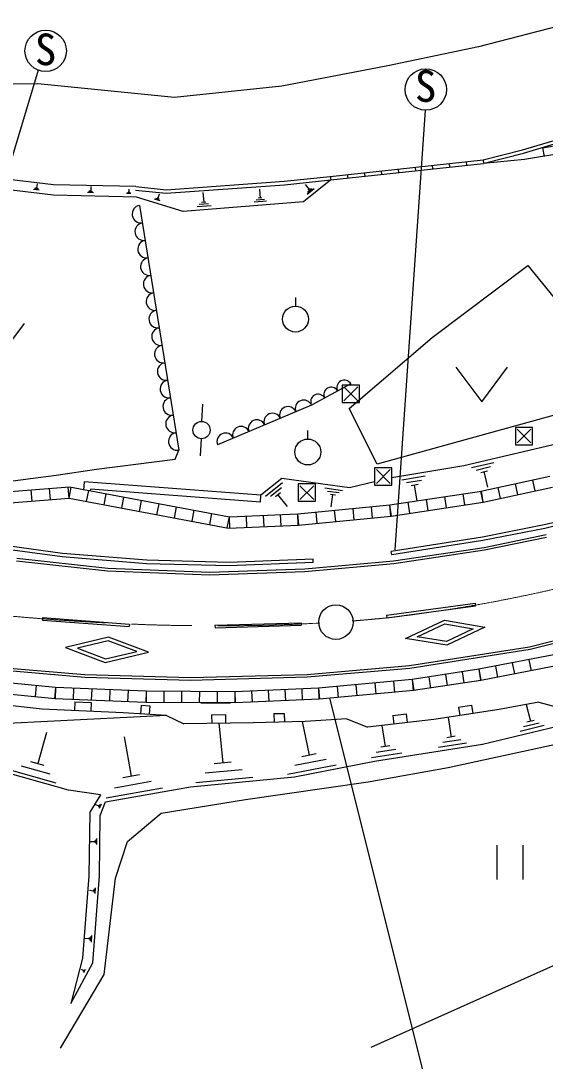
# Model space of a CAD drawing. Units: millimetres, scale not verified. Extents: x 40000 to 680000, y 20000 to 380000.
# Drawn here: x 160126 to 190531, y 241207 to 301530 of the extents above; entities that cross this region are included whole.
import ezdxf
from ezdxf.enums import TextEntityAlignment as Align

# ---------------------------------------------------------------- set-up
doc = ezdxf.new("R2010")
doc.units = ezdxf.units.MM
doc.header["$LTSCALE"] = 1000
doc.linetypes.add('CHAIN', pattern=[18.5, 12, -1.5, 3.5, -1.5])
for name, color, linetype, lineweight in [('M-BGD', 7, 'Continuous', 25), ('M-BMK', 2, 'CHAIN', 13), ('M-BMK-ROW', 30, 'Continuous', 25), ('M-BMK-SRVR', 3, 'Continuous', 25), ('M-STR-STRC', 7, 'Continuous', 25)]:
    doc.layers.add(name, color=color, linetype=linetype, lineweight=lineweight)
doc.styles.add('ＭＳ ゴシック', font='')
doc.styles.get('ＭＳ ゴシック').set_extended_font_data('MS Gothic')

msp = doc.modelspace()

# ---------------------------------------------------------------- linework, layer by layer
at = {"layer": 'M-BGD'}
for p, q in [((192514, 301530), (186668, 300026)), ((186668, 300026), (181411, 298924)), ((181411, 298924), (175259, 297737)), ((161116, 297868), (156612, 297856)), ((169033, 297082), (161116, 297868)), ((175259, 297737), (169033, 297082)), ((189223, 294046), (195564, 295948)), ((189277, 293854), (195621, 295757)), ((186938, 293460), (189223, 294046)), ((186988, 293267), (189277, 293854)), ((192172, 293951), (189325, 293485)), ((190383, 294165), (190953, 294258)), ((190383, 294165), (190464, 293672)), ((178072, 292504), (186938, 293460)), ((178094, 292305), (186959, 293262)), ((184968, 293248), (184989, 293049)), ((185953, 293354), (185974, 293155)), ((186938, 293460), (186959, 293262)), ((189325, 293485), (186959, 293262)), ((162026, 292024), (155853, 292762)), ((179057, 292610), (179079, 292412)), ((180042, 292717), (180064, 292518)), ((181027, 292823), (181049, 292624)), ((182012, 292929), (182034, 292730)), ((182998, 293035), (183019, 292837)), ((183983, 293142), (184004, 292943)), ((162030, 291413), (155946, 292144)), ((161067, 292074), (161037, 291844)), ((166793, 291914), (162026, 292024)), ((168546, 291534), (175414, 292026)), ((168549, 291735), (175397, 292225)), ((175397, 292225), (178072, 292504)), ((175414, 292026), (178093, 292305)), ((178093, 292305), (176514, 291040)), ((176607, 292034), (176837, 291754)), ((178072, 292504), (178094, 292305)), ((161197, 291714), (160857, 291754)), ((161147, 291774), (160927, 291804)), ((161087, 291834), (160987, 291844)), ((166840, 291300), (162030, 291413)), ((164347, 291564), (163997, 291574)), ((164287, 291614), (164057, 291624)), ((164227, 291664), (164117, 291674)), ((164177, 291914), (164177, 291674)), ((166507, 291514), (166257, 291514)), ((166467, 291554), (166307, 291554)), ((166417, 291584), (166347, 291594)), ((166387, 291764), (166387, 291594)), ((166772, 291715), (168546, 291534)), ((166793, 291914), (168549, 291735)), ((168147, 291474), (168077, 291244)), ((170687, 291584), (170737, 291014)), ((173957, 291764), (173997, 291254)), ((177137, 291794), (176727, 291464)), ((177017, 291794), (176757, 291584)), ((176897, 291794), (176777, 291704)), ((169546, 290475), (166840, 291300)), ((167014, 290827), (169285, 276635)), ((168207, 291094), (167877, 291194)), ((168167, 291164), (167957, 291224)), ((168127, 291224), (168027, 291254)), ((176514, 291040), (169546, 290475)), ((171157, 290804), (170347, 290744)), ((171007, 290914), (170477, 290874)), ((170857, 291024), (170607, 291004)), ((174377, 291074), (173657, 291014)), ((174247, 291174), (173777, 291134)), ((174107, 291264), (173887, 291244)), ((183970, 283170), (189518, 287345)), ((189518, 287345), (192557, 283611)), ((176051, 285486), (176051, 284986)), ((158839, 281989), (160339, 283989)), ((179163, 279060), (183970, 283170)), ((185351, 281444), (186851, 279444)), ((186851, 279444), (188351, 281444)), ((179263, 280474), (176983, 279240)), ((195639, 279936), (180784, 275831)), ((170626, 278301), (170671, 279300)), ((176983, 279240), (171539, 276947)), ((180784, 275831), (179163, 279060)), ((176770, 277274), (176770, 277774)), ((170578, 277302), (170526, 276303)), ((192314, 277256), (185822, 275725)), ((169079, 276105), (169285, 276635)), ((164508, 275536), (169079, 276105)), ((185822, 275725), (181642, 275027)), ((186267, 275624), (187547, 275924)), ((186537, 275484), (187367, 275684)), ((158673, 274734), (162168, 275194)), ((162168, 275194), (164508, 275536)), ((182217, 274924), (183567, 275144)), ((186800, 274256), (190809, 275121)), ((186807, 275344), (187187, 275434)), ((187207, 274494), (186997, 275394)), ((157510, 274083), (162957, 274504)), ((162921, 273849), (162871, 274497)), ((162921, 273849), (163041, 274488)), ((162957, 274504), (172217, 272768)), ((163808, 274800), (163755, 274313)), ((174047, 274028), (163808, 274800)), ((175264, 274990), (174047, 274028)), ((174307, 273974), (175297, 274764)), ((174597, 273964), (175247, 274474)), ((179185, 274442), (175264, 274990)), ((180642, 274798), (179185, 274442)), ((182487, 274764), (183367, 274904)), ((182757, 274594), (183157, 274664)), ((183117, 273684), (182957, 274634)), ((186937, 273620), (190957, 274488)), ((187939, 273837), (187802, 274472)), ((188942, 274053), (188805, 274688)), ((189944, 274269), (189807, 274904)), ((160777, 273683), (160727, 274332)), ((161849, 273766), (161799, 274414)), ((163941, 273658), (164061, 274297)), ((164164, 274372), (164152, 274269)), ((174017, 273629), (164164, 274372)), ((164960, 273467), (165080, 274106)), ((165980, 273276), (166100, 273915)), ((174017, 273629), (174047, 274028)), ((174887, 273954), (175187, 274184)), ((175587, 273374), (175037, 274074)), ((177757, 274444), (178777, 274304)), ((177917, 274264), (178577, 274174)), ((178077, 274084), (178377, 274044)), ((178127, 273354), (178227, 274064)), ((181524, 273458), (186840, 274263)), ((184811, 273298), (184713, 273941)), ((185874, 273459), (185776, 274102)), ((186937, 273620), (186800, 274256)), ((186937, 273620), (186840, 274263)), ((157398, 273422), (162921, 273849)), ((162921, 273849), (172171, 272115)), ((166999, 273085), (167119, 273723)), ((168019, 272893), (168139, 273532)), ((169039, 272702), (169158, 273341)), ((176185, 272944), (181524, 273458)), ((180518, 272708), (180456, 273355)), ((181586, 272811), (181524, 273458)), ((181621, 272815), (181524, 273458)), ((181604, 272812), (186937, 273620)), ((182685, 272976), (182587, 273619)), ((183748, 273137), (183650, 273780)), ((194678, 273318), (190477, 272297)), ((170058, 272511), (170178, 273150)), ((171078, 272320), (171197, 272959)), ((172097, 272129), (172217, 272768)), ((172217, 272768), (176185, 272944)), ((172246, 272118), (172217, 272768)), ((173238, 272162), (173209, 272812)), ((174230, 272206), (174201, 272856)), ((175221, 272250), (175193, 272900)), ((176213, 272294), (176185, 272944)), ((176247, 272297), (176185, 272944)), ((176230, 272295), (181604, 272812)), ((177315, 272399), (177252, 273046)), ((178383, 272502), (178320, 273149)), ((179451, 272605), (179388, 273252)), ((194734, 273126), (190515, 272101)), ((172171, 272115), (176230, 272295)), ((190477, 272297), (186887, 271600)), ((190515, 272101), (186922, 271403)), ((186887, 271600), (181602, 270763)), ((190585, 271718), (186984, 270977)), ((190615, 271571), (187011, 270829)), ((162528, 270441), (158255, 271026)), ((162549, 270640), (158291, 271222)), ((186922, 271403), (181634, 270565)), ((186984, 270977), (181740, 270190)), ((165173, 269778), (159892, 270350)), ((167414, 270048), (162528, 270441)), ((167425, 270248), (162549, 270640)), ((172199, 270120), (167425, 270248)), ((177071, 270318), (172199, 270120)), ((177079, 270119), (177071, 270318)), ((181634, 270565), (181602, 270763)), ((187011, 270829), (181758, 270041)), ((165162, 269629), (159873, 270202)), ((171058, 269546), (165173, 269778)), ((172200, 269920), (167414, 270048)), ((176587, 269731), (171058, 269546)), ((177079, 270119), (172200, 269920)), ((181740, 270190), (176587, 269731)), ((181758, 270041), (176596, 269581)), ((171058, 269395), (165162, 269629)), ((176596, 269581), (171058, 269395)), ((181325, 267063), (186462, 267759)), ((181345, 266915), (186482, 267611)), ((186462, 267759), (186482, 267611)), ((161393, 266924), (161382, 266774)), ((161382, 266774), (166410, 266402)), ((161393, 266924), (166421, 266552)), ((171381, 266480), (176373, 266632)), ((176373, 266632), (176378, 266483)), ((181325, 267063), (181345, 266915)), ((182436, 265720), (184684, 266776)), ((184684, 266776), (187022, 266370)), ((189630, 265236), (197224, 267143)), ((189660, 265089), (197266, 266999)), ((166421, 266552), (166410, 266402)), ((171381, 266480), (171386, 266330)), ((171386, 266330), (176378, 266483)), ((183109, 265815), (184712, 266568)), ((184712, 266568), (186364, 266281)), ((186364, 266281), (184801, 265545)), ((187022, 266370), (184831, 265338)), ((165214, 265787), (162727, 265203)), ((165201, 265579), (163404, 265157)), ((166852, 264957), (165201, 265579)), ((167535, 264914), (165214, 265787)), ((184831, 265338), (182436, 265720)), ((184801, 265545), (183109, 265815)), ((162727, 265203), (165027, 264318)), ((163404, 265157), (165041, 264527)), ((165027, 264318), (167535, 264914)), ((165041, 264527), (166852, 264957)), ((182669, 264145), (189630, 265236)), ((182687, 263996), (189660, 265089)), ((191526, 264856), (186684, 263928)), ((156697, 264238), (163845, 263622)), ((191666, 264221), (186794, 263288)), ((188621, 264299), (188743, 263661)), ((189589, 264485), (189712, 263846)), ((156679, 264089), (163836, 263473)), ((163845, 263622), (169973, 263458)), ((169973, 263458), (176723, 263635)), ((176723, 263635), (182669, 264145)), ((176732, 263485), (182687, 263996)), ((186684, 263928), (182822, 263337)), ((184753, 263633), (184851, 262990)), ((185718, 263780), (185817, 263138)), ((186684, 263928), (186806, 263290)), ((186684, 263928), (186782, 263286)), ((187652, 264114), (187774, 263475)), ((162139, 262872), (157674, 263309)), ((163836, 263473), (169973, 263308)), ((169973, 263308), (176732, 263485)), ((182822, 263337), (177382, 262838)), ((179558, 263038), (179617, 262390)), ((180646, 263137), (180705, 262490)), ((181734, 263237), (181793, 262590)), ((182822, 263337), (182921, 262694)), ((182822, 263337), (182881, 262690)), ((186794, 263288), (182901, 262691)), ((183788, 263485), (183886, 262842)), ((162094, 262223), (157598, 262664)), ((161023, 262981), (160959, 262334)), ((162139, 262872), (162075, 262225)), ((162139, 262872), (162112, 262222)), ((167397, 262653), (162139, 262872)), ((163190, 262828), (163163, 262178)), ((164242, 262784), (164215, 262135)), ((165294, 262740), (165267, 262091)), ((166345, 262697), (166318, 262047)), ((167397, 262653), (167370, 262004)), ((167397, 262653), (167394, 262003)), ((172536, 262629), (167397, 262653)), ((168425, 262648), (168422, 261998)), ((169453, 262643), (169449, 261993)), ((170480, 262638), (170477, 261988)), ((171508, 262633), (171505, 261983)), ((172536, 262629), (172533, 261979)), ((177382, 262838), (172536, 262629)), ((172536, 262629), (172564, 261979)), ((173505, 262671), (173533, 262021)), ((174474, 262712), (174502, 262063)), ((175443, 262754), (175472, 262105)), ((176413, 262796), (176441, 262147)), ((177382, 262838), (177441, 262191)), ((177382, 262838), (177410, 262189)), ((182901, 262691), (177426, 262190)), ((178470, 262938), (178529, 262291)), ((161356, 261619), (155450, 262292)), ((167382, 262003), (162094, 262223)), ((163263, 262037), (163241, 261537)), ((163263, 262037), (164205, 261995)), ((164205, 261995), (164183, 261496)), ((167106, 261847), (167074, 261348)), ((167106, 261847), (167609, 261815)), ((172548, 261979), (167382, 262003)), ((167609, 261815), (167577, 261316)), ((170567, 261976), (172289, 261982)), ((177426, 262190), (172548, 261979)), ((185507, 261742), (186264, 261859)), ((186264, 261859), (186341, 261365)), ((190154, 262020), (187856, 261598)), ((189437, 261894), (189677, 260914)), ((190154, 262020), (191160, 261746)), ((168582, 261251), (159370, 260780)), ((166068, 261413), (161356, 261619)), ((168582, 261251), (166068, 261413)), ((168582, 261251), (169588, 260773)), ((171187, 261294), (171989, 261305)), ((171187, 261294), (171193, 260794)), ((171989, 261305), (171996, 260805)), ((174795, 261358), (175399, 261373)), ((174795, 261358), (174809, 260858)), ((175399, 261373), (175412, 260874)), ((181706, 261251), (182475, 261338)), ((181706, 261251), (181762, 260754)), ((182475, 261338), (182531, 260841)), ((187856, 261598), (184068, 261014)), ((185507, 261742), (185583, 261248)), ((173601, 260826), (169588, 260773)), ((171617, 260804), (171837, 258504)), ((176620, 260905), (173601, 260826)), ((176447, 260904), (176837, 258944)), ((179032, 261050), (176620, 260905)), ((179032, 261050), (180224, 260581)), ((184068, 261014), (180224, 260581)), ((181067, 260674), (181257, 259454)), ((184897, 261144), (185077, 260004)), ((186894, 259587), (191236, 260642)), ((190477, 260664), (189077, 260324)), ((190187, 260814), (189277, 260594)), ((189887, 260964), (189467, 260864)), ((161617, 260274), (161107, 258464)), ((166117, 260014), (166527, 257724)), ((185317, 260044), (184827, 259964)), ((180640, 258609), (186894, 259587)), ((181517, 259494), (180997, 259414)), ((185967, 259644), (184337, 259394)), ((185647, 259844), (184587, 259684)), ((184910, 258240), (191769, 259722)), ((177257, 259024), (176417, 258854)), ((182217, 259064), (180467, 258794)), ((181867, 259284), (180737, 259104)), ((162890, 256916), (157607, 258410)), ((161837, 257844), (160157, 258314)), ((161487, 258354), (160717, 258574)), ((172327, 258544), (171337, 258454)), ((178407, 258374), (175597, 257824)), ((175995, 257697), (180640, 258609)), ((177837, 258704), (176007, 258344)), ((180261, 257399), (184910, 258240)), ((162177, 257324), (159587, 258054)), ((167017, 257814), (166037, 257634)), ((169969, 257120), (175995, 257697)), ((173577, 257664), (170277, 257354)), ((172957, 258104), (170807, 257904)), ((165040, 256246), (169969, 257120)), ((168337, 257034), (165067, 256454)), ((167677, 257424), (165557, 257044)), ((173157, 256371), (180261, 257399)), ((164743, 256650), (162890, 256916)), ((164743, 256650), (164124, 255652)), ((164457, 256084), (164647, 256014)), ((164657, 256054), (164627, 255974)), ((164717, 256084), (164657, 255914)), ((164777, 256114), (164677, 255854)), ((164737, 255454), (165040, 256246)), ((168273, 255588), (173157, 256371)), ((164124, 255652), (164073, 251964)), ((164693, 251959), (164737, 255454)), ((166304, 253947), (168273, 255588)), ((164417, 254004), (164417, 253894)), ((164467, 254064), (164467, 253834)), ((164517, 254124), (164517, 253774)), ((164167, 253954), (164417, 253954)), ((165611, 251813), (166304, 253947)), ((187725, 253734), (187725, 251734)), ((189225, 253734), (189225, 251734)), ((164073, 251964), (163704, 247185)), ((164302, 246916), (164693, 251959)), ((164958, 246242), (165611, 251813)), ((164107, 251114), (164337, 251094)), ((164337, 251144), (164327, 251044)), ((164387, 251204), (164377, 250984)), ((164437, 251254), (164417, 250924)), ((198038, 249900), (180423, 242007)), ((163817, 248334), (164097, 248314)), ((164097, 248374), (164087, 248254)), ((164167, 248444), (164147, 248184)), ((164227, 248504), (164197, 248104)), ((163704, 247185), (163018, 244558)), ((163018, 244558), (164302, 246916)), ((162418, 241965), (164958, 246242)), ((163617, 246534), (163757, 246464)), ((163767, 246484), (163737, 246434)), ((163817, 246504), (163747, 246384)), ((163867, 246524), (163757, 246334))]:
    msp.add_line(p, q, dxfattribs=at)
for centre, radius in [((176051, 284236), 750), ((170604, 277801), 500), ((176765, 276529), 750)]:
    msp.add_circle(centre, radius, dxfattribs=at)
for centre, radius, start, end in [((167095, 290320), 513, 99.09255, 279.09255), ((167257, 289307), 513, 99.09255, 279.09255), ((167420, 288293), 513, 99.09255, 279.09255), ((167582, 287279), 513, 99.09255, 279.09255), ((167744, 286265), 513, 99.09255, 279.09255), ((167906, 285252), 513, 99.09255, 279.09255), ((168069, 284238), 513, 99.09255, 279.09255), ((168231, 283224), 513, 99.09255, 279.09255), ((168393, 282211), 513, 99.09255, 279.09255), ((168555, 281197), 513, 99.09255, 279.09255), ((168718, 280183), 513, 99.09255, 279.09255), ((178883, 280269), 432, 28.43701, 208.43701), ((178123, 279857), 432, 28.43701, 208.43701), ((168880, 279169), 513, 99.09255, 279.09255), ((176530, 279049), 492, 22.83818, 202.83818), ((177363, 279446), 432, 28.43701, 208.43701), ((174715, 278284), 492, 22.83818, 202.83818), ((175622, 278667), 492, 22.83818, 202.83818), ((169042, 278156), 513, 99.09255, 279.09255), ((173808, 277902), 492, 22.83818, 202.83818), ((169204, 277142), 513, 99.09255, 279.09255), ((171993, 277138), 492, 22.83818, 202.83818), ((172900, 277520), 492, 22.83818, 202.83818)]:
    msp.add_arc(centre, radius, start, end, dxfattribs=at)
at = {"layer": 'M-BMK'}
for points, knots in [([(179333, 266731), (179509, 266745), (179684, 266759), (179860, 266773), (180035, 266788), (180211, 266803), (180386, 266819), (180561, 266835), (180737, 266851), (180912, 266868), (181644, 266941), (182374, 267031), (183103, 267130), (183832, 267228), (184560, 267334), (185286, 267451), (186012, 267567), (186737, 267694), (187460, 267829), (191958, 268672), (196394, 269853), (200739, 271307), (206980, 273397), (213030, 276052), (218790, 279248), (224528, 282431), (229979, 286151), (234967, 290394), (237726, 292741), (240343, 295247), (242960, 297753)], [0, 0, 0, 0, 1, 1, 1, 2, 2, 2, 3, 3, 3, 4, 4, 4, 5, 5, 5, 6, 6, 6, 7, 7, 7, 8, 8, 8, 9, 9, 9, 10, 10, 10, 10]), ([(102473, 289513), (106449, 287069), (110424, 284624), (114478, 282306), (119062, 279683), (123745, 277221), (128583, 275105), (132625, 273337), (136775, 271811), (141012, 270567), (146172, 269053), (151460, 267960), (156794, 267312), (159109, 267032), (161432, 266835), (163758, 266694), (164146, 266671), (164534, 266649), (164922, 266628), (165310, 266608), (165698, 266589), (166086, 266572), (166474, 266554), (166862, 266537), (167250, 266523), (168385, 266482), (169520, 266463), (170655, 266455), (171790, 266447), (172926, 266450), (174061, 266477), (175195, 266504), (176330, 266555), (177464, 266606)], [0, 0, 0, 0, 1, 1, 1, 2, 2, 2, 3, 3, 3, 4, 4, 4, 5, 5, 5, 6, 6, 6, 7, 7, 7, 8, 8, 8, 9, 9, 9, 10, 10, 10, 11, 11, 11, 11])]:
    msp.add_open_spline(points, degree=3, knots=knots, dxfattribs=at)
at = {"layer": 'M-BMK-ROW'}
for p, q in [((179764, 280404), (178764, 280404)), ((178764, 280404), (178764, 279404)), ((179664, 280304), (178864, 279504)), ((178864, 280304), (179664, 279504)), ((179764, 279404), (179764, 280404)), ((178764, 279404), (179764, 279404)), ((189802, 277951), (188802, 277951)), ((188802, 277951), (188802, 276951)), ((189702, 277851), (188902, 277051)), ((188902, 277851), (189702, 277051)), ((189802, 276951), (189802, 277951)), ((188802, 276951), (189802, 276951)), ((181642, 275605), (180642, 275605)), ((180642, 275605), (180642, 274605)), ((181542, 275505), (180742, 274705)), ((180742, 275505), (181542, 274705)), ((181642, 274605), (181642, 275605)), ((177211, 274675), (176211, 274675)), ((176211, 274675), (176211, 273675)), ((177111, 274575), (176311, 273775)), ((176311, 274575), (177111, 273775)), ((177211, 273675), (177211, 274675)), ((180642, 274605), (181642, 274605)), ((176211, 273675), (177211, 273675))]:
    msp.add_line(p, q, dxfattribs=at)
at = {"layer": 'M-BMK-SRVR'}
msp.add_circle((178399, 266666), 1000, dxfattribs=at)
at = {"layer": 'M-STR-STRC'}
for p, q in [((161142, 298663), (153243, 272557)), ((183577, 296345), (181818, 270862)), ((185641, 231913), (178039, 262271))]:
    msp.add_line(p, q, dxfattribs=at)
for centre in [(161566, 299786), (183608, 297544)]:
    msp.add_circle(centre, 1200, dxfattribs=at)

# ---------------------------------------------------------------- texts
at = {"layer": 'M-STR-STRC', "style": 'ＭＳ ゴシック'}
for p in [(160938, 298408), (182973, 296282)]:
    msp.add_text('S', height=1833, dxfattribs=at).set_placement(p, align=Align.BOTTOM_LEFT)

doc.saveas('drawing.dxf')
